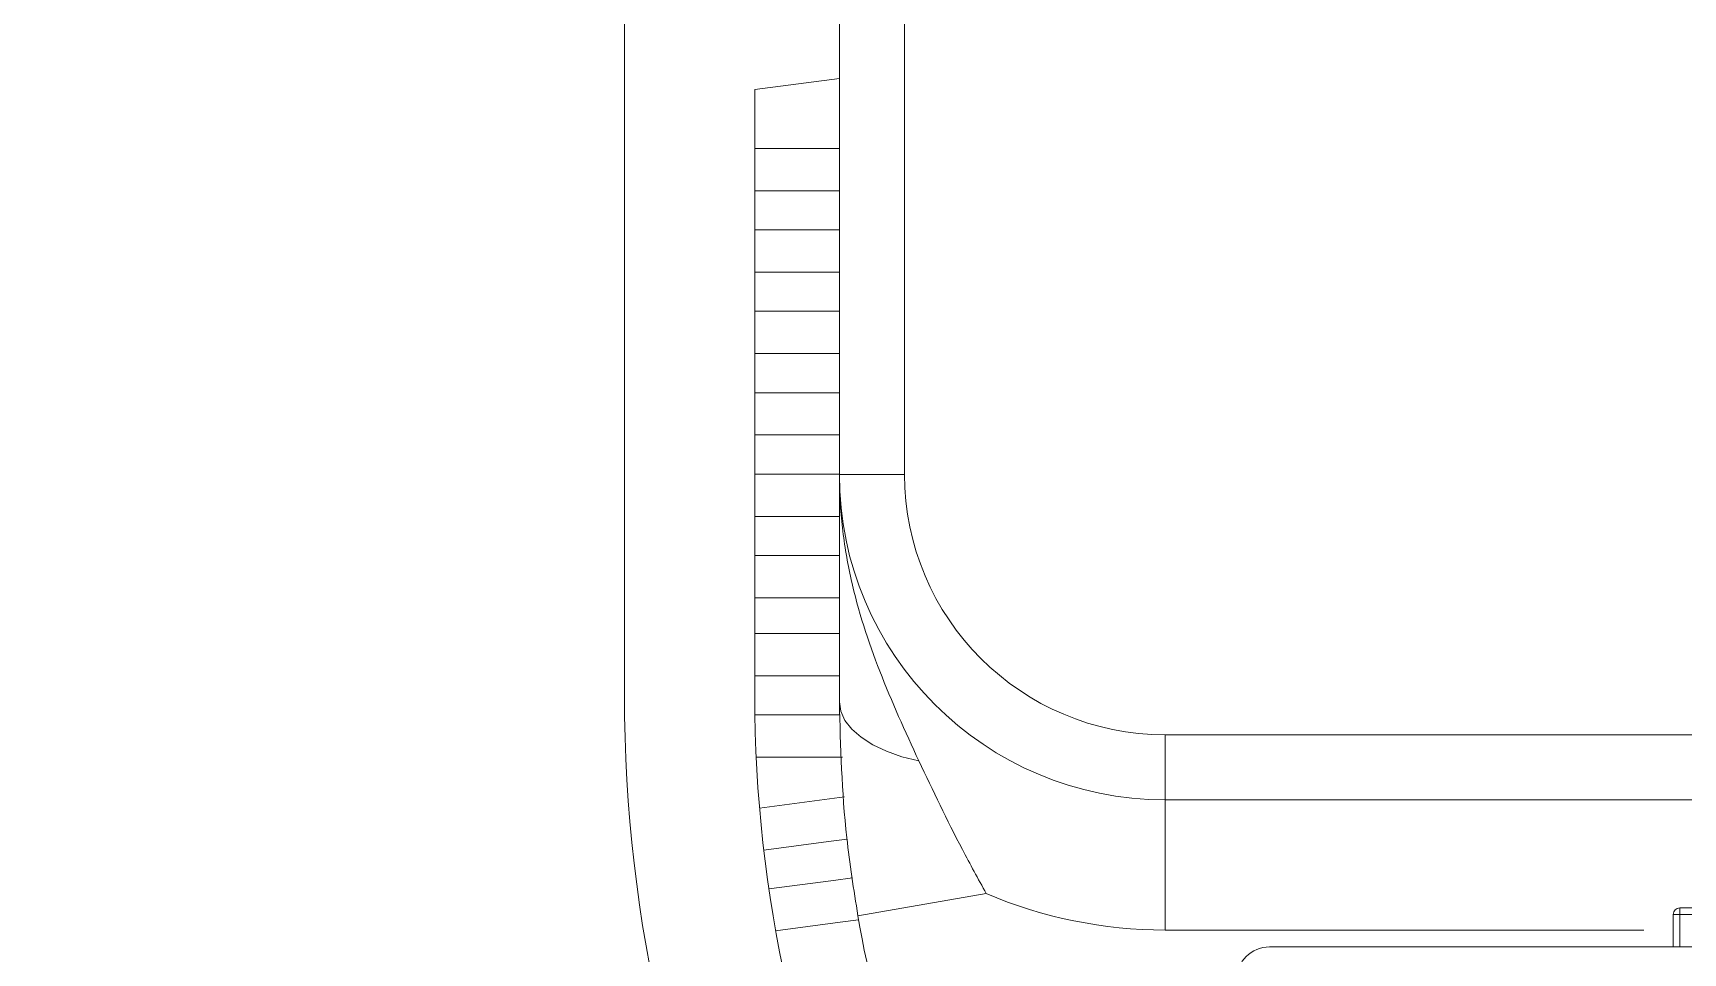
# Model space of a CAD drawing. Header units: inches. Extents: x 0.54 to 10.46, y 0.74 to 7.76.
# Drawn here: x 7.8813 to 8.3244, y 5.1107 to 5.3579 of the extents above; entities that cross this region are included whole.
import ezdxf

# ---------------------------------------------------------------- set-up
doc = ezdxf.new("R2010")
doc.units = ezdxf.units.IN
doc.header["$MEASUREMENT"] = 0
doc.layers.add('BG', color=7, linetype='Continuous')
doc.layers.add('MCG-INT-4FT', color=7, linetype='Continuous')

# ---------------------------------------------------------------- blocks, each defined once
blk = doc.blocks.new('block 2')
at = {"layer": 'BG', "true_color": 0xffffff}
h = blk.add_hatch(color=7, dxfattribs=at)
h.dxf.hatch_style = 2
edge = h.paths.add_edge_path()
edge.add_spline(control_points=[(10.29599, 0.90612), (10.29599, 0.90612), (0.87112, 0.90612), (0.87112, 0.90612), (0.87016, 0.90612), (0.86938, 0.90689), (0.86938, 0.90785), (0.86938, 0.90785), (0.86938, 7.59215), (0.86938, 7.59215), (0.86938, 7.59311), (0.87016, 7.59389), (0.87112, 7.59389), (0.87112, 7.59389), (10.29599, 7.59389), (10.29599, 7.59389), (10.29696, 7.59389), (10.29773, 7.59311), (10.29773, 7.59215), (10.29773, 7.59215), (10.29773, 0.90785), (10.29773, 0.90785), (10.29773, 0.90689), (10.29696, 0.90612), (10.29599, 0.90612)], knot_values=[0, 0, 0, 0, 1, 1, 1, 2, 2, 2, 3, 3, 3, 4, 4, 4, 5, 5, 5, 6, 6, 6, 7, 7, 7, 8, 8, 8, 8], degree=3, periodic=1)
h.paths.add_polyline_path([(0.87286, 0.90959), (10.29426, 0.90959), (10.29426, 7.59042), (0.87286, 7.59042)])
at = {"layer": 'BG', "lineweight": 0}
blk.add_open_spline([(10.29599, 0.90612), (10.29599, 0.90612), (0.87112, 0.90612), (0.87112, 0.90612), (0.87016, 0.90612), (0.86938, 0.90689), (0.86938, 0.90785), (0.86938, 0.90785), (0.86938, 7.59215), (0.86938, 7.59215), (0.86938, 7.59311), (0.87016, 7.59389), (0.87112, 7.59389), (0.87112, 7.59389), (10.29599, 7.59389), (10.29599, 7.59389), (10.29696, 7.59389), (10.29773, 7.59311), (10.29773, 7.59215), (10.29773, 7.59215), (10.29773, 0.90785), (10.29773, 0.90785), (10.29773, 0.90689), (10.29696, 0.90612), (10.29599, 0.90612)], degree=3, knots=[0, 0, 0, 0, 1, 1, 1, 2, 2, 2, 3, 3, 3, 4, 4, 4, 5, 5, 5, 6, 6, 6, 7, 7, 7, 8, 8, 8, 8], dxfattribs=at)
blk = doc.blocks.new('block 62')
at = {"layer": 'BG', "true_color": 0xffffff}
h = blk.add_hatch(color=7, dxfattribs=at)
h.dxf.hatch_style = 2
edge = h.paths.add_edge_path()
edge.add_spline(control_points=[(10.46309, 0.739), (10.46309, 0.739), (0.53691, 0.739), (0.53691, 0.739), (0.53595, 0.739), (0.53517, 0.73978), (0.53517, 0.74074), (0.53517, 0.74074), (0.53517, 7.75926), (0.53517, 7.75926), (0.53517, 7.76022), (0.53595, 7.761), (0.53691, 7.761), (0.53691, 7.761), (10.46309, 7.761), (10.46309, 7.761), (10.46406, 7.761), (10.46483, 7.76022), (10.46483, 7.75926), (10.46483, 7.75926), (10.46483, 0.74074), (10.46483, 0.74074), (10.46483, 0.73978), (10.46406, 0.739), (10.46309, 0.739)], knot_values=[0, 0, 0, 0, 1, 1, 1, 2, 2, 2, 3, 3, 3, 4, 4, 4, 5, 5, 5, 6, 6, 6, 7, 7, 7, 8, 8, 8, 8], degree=3, periodic=1)
h.paths.add_polyline_path([(0.53864, 0.74248), (10.46136, 0.74248), (10.46136, 7.75752), (0.53864, 7.75752)])
at = {"layer": 'BG', "lineweight": 0}
blk.add_open_spline([(10.46309, 0.739), (10.46309, 0.739), (0.53691, 0.739), (0.53691, 0.739), (0.53595, 0.739), (0.53517, 0.73978), (0.53517, 0.74074), (0.53517, 0.74074), (0.53517, 7.75926), (0.53517, 7.75926), (0.53517, 7.76022), (0.53595, 7.761), (0.53691, 7.761), (0.53691, 7.761), (10.46309, 7.761), (10.46309, 7.761), (10.46406, 7.761), (10.46483, 7.76022), (10.46483, 7.75926), (10.46483, 7.75926), (10.46483, 0.74074), (10.46483, 0.74074), (10.46483, 0.73978), (10.46406, 0.739), (10.46309, 0.739)], degree=3, knots=[0, 0, 0, 0, 1, 1, 1, 2, 2, 2, 3, 3, 3, 4, 4, 4, 5, 5, 5, 6, 6, 6, 7, 7, 7, 8, 8, 8, 8], dxfattribs=at)
blk = doc.blocks.new('block 140')
at = {"layer": 'MCG-INT-4FT', "color": 7, "lineweight": 5, "true_color": 0xffffff}
blk.add_lwpolyline([(8.09785, 5.34565), (8.07512, 5.34266)], dxfattribs=at)
blk = doc.blocks.new('block 141')
at = {"layer": 'MCG-INT-4FT', "color": 7, "lineweight": 5, "true_color": 0xffffff}
blk.add_lwpolyline([(8.07512, 5.34266), (8.07512, 5.17991)], dxfattribs=at)
blk = doc.blocks.new('block 142')
at = {"layer": 'MCG-INT-4FT', "color": 7, "lineweight": 5, "true_color": 0xffffff}
blk.add_open_spline([(8.07512, 5.17991), (8.07512, 5.07331), (8.12255, 4.97224), (8.20454, 4.90412)], degree=3, dxfattribs=at)
blk = doc.blocks.new('block 154')
at = {"layer": 'MCG-INT-4FT', "color": 7, "lineweight": 5, "true_color": 0xffffff}
blk.add_open_spline([(8.04014, 5.17991), (8.04014, 5.05855), (8.09614, 4.94397), (8.1919, 4.86941)], degree=3, dxfattribs=at)
blk = doc.blocks.new('block 155')
at = {"layer": 'MCG-INT-4FT', "color": 7, "lineweight": 5, "true_color": 0xffffff}
blk.add_lwpolyline([(8.04014, 5.17991), (8.04014, 5.42601)], dxfattribs=at)
blk = doc.blocks.new('block 219')
at = {"layer": 'MCG-INT-4FT', "color": 7, "lineweight": 5, "true_color": 0xffffff}
blk.add_lwpolyline([(8.07512, 5.32683), (8.09785, 5.32683)], dxfattribs=at)
blk = doc.blocks.new('block 220')
at = {"layer": 'MCG-INT-4FT', "color": 7, "lineweight": 5, "true_color": 0xffffff}
blk.add_lwpolyline([(8.07512, 5.31546), (8.09785, 5.31546)], dxfattribs=at)
blk = doc.blocks.new('block 221')
at = {"layer": 'MCG-INT-4FT', "color": 7, "lineweight": 5, "true_color": 0xffffff}
blk.add_lwpolyline([(8.09785, 5.30497), (8.07512, 5.30497)], dxfattribs=at)
blk = doc.blocks.new('block 222')
at = {"layer": 'MCG-INT-4FT', "color": 7, "lineweight": 5, "true_color": 0xffffff}
blk.add_lwpolyline([(8.09785, 5.2936), (8.07512, 5.2936)], dxfattribs=at)
blk = doc.blocks.new('block 223')
at = {"layer": 'MCG-INT-4FT', "color": 7, "lineweight": 5, "true_color": 0xffffff}
blk.add_lwpolyline([(8.07891, 5.12791), (8.09625, 5.1302)], dxfattribs=at)
blk = doc.blocks.new('block 224')
at = {"layer": 'MCG-INT-4FT', "color": 7, "lineweight": 5, "true_color": 0xffffff}
blk.add_lwpolyline([(8.10137, 5.13087), (8.09625, 5.1302)], dxfattribs=at)
blk = doc.blocks.new('block 225')
at = {"layer": 'MCG-INT-4FT', "color": 7, "lineweight": 5, "true_color": 0xffffff}
blk.add_lwpolyline([(8.09809, 5.11898), (8.103, 5.11962)], dxfattribs=at)
blk = doc.blocks.new('block 226')
at = {"layer": 'MCG-INT-4FT', "color": 7, "lineweight": 5, "true_color": 0xffffff}
blk.add_lwpolyline([(8.08073, 5.11669), (8.09809, 5.11898)], dxfattribs=at)
blk = doc.blocks.new('block 227')
at = {"layer": 'MCG-INT-4FT', "color": 7, "lineweight": 5, "true_color": 0xffffff}
blk.add_lwpolyline([(8.09785, 5.19653), (8.07512, 5.19653)], dxfattribs=at)
blk = doc.blocks.new('block 228')
at = {"layer": 'MCG-INT-4FT', "color": 7, "lineweight": 5, "true_color": 0xffffff}
blk.add_lwpolyline([(8.07515, 5.18516), (8.09785, 5.18516)], dxfattribs=at)
blk = doc.blocks.new('block 236')
at = {"layer": 'MCG-INT-4FT', "color": 7, "lineweight": 5, "true_color": 0xffffff}
blk.add_lwpolyline([(8.09924, 5.15264), (8.0764, 5.14964)], dxfattribs=at)
blk = doc.blocks.new('block 237')
at = {"layer": 'MCG-INT-4FT', "color": 7, "lineweight": 5, "true_color": 0xffffff}
blk.add_lwpolyline([(8.09488, 5.14061), (8.0999, 5.14127)], dxfattribs=at)
blk = doc.blocks.new('block 238')
at = {"layer": 'MCG-INT-4FT', "color": 7, "lineweight": 5, "true_color": 0xffffff}
blk.add_lwpolyline([(8.09488, 5.14061), (8.07754, 5.13832)], dxfattribs=at)
blk = doc.blocks.new('block 286')
at = {"layer": 'MCG-INT-4FT', "color": 7, "lineweight": 5, "true_color": 0xffffff}
blk.add_lwpolyline([(8.07512, 5.2831), (8.09785, 5.2831)], dxfattribs=at)
blk = doc.blocks.new('block 287')
at = {"layer": 'MCG-INT-4FT', "color": 7, "lineweight": 5, "true_color": 0xffffff}
blk.add_lwpolyline([(8.07512, 5.27174), (8.09785, 5.27174)], dxfattribs=at)
blk = doc.blocks.new('block 288')
at = {"layer": 'MCG-INT-4FT', "color": 7, "lineweight": 5, "true_color": 0xffffff}
blk.add_lwpolyline([(8.09785, 5.26124), (8.07512, 5.26124)], dxfattribs=at)
blk = doc.blocks.new('block 289')
at = {"layer": 'MCG-INT-4FT', "color": 7, "lineweight": 5, "true_color": 0xffffff}
blk.add_lwpolyline([(8.09785, 5.24988), (8.07512, 5.24988)], dxfattribs=at)
blk = doc.blocks.new('block 290')
at = {"layer": 'MCG-INT-4FT', "color": 7, "lineweight": 5, "true_color": 0xffffff}
blk.add_lwpolyline([(8.07512, 5.23938), (8.09785, 5.23938)], dxfattribs=at)
blk = doc.blocks.new('block 291')
at = {"layer": 'MCG-INT-4FT', "color": 7, "lineweight": 5, "true_color": 0xffffff}
blk.add_lwpolyline([(8.09785, 5.21752), (8.07512, 5.21752)], dxfattribs=at)
blk = doc.blocks.new('block 292')
at = {"layer": 'MCG-INT-4FT', "color": 7, "lineweight": 5, "true_color": 0xffffff}
blk.add_lwpolyline([(8.09785, 5.20615), (8.07512, 5.20615)], dxfattribs=at)
blk = doc.blocks.new('block 293')
at = {"layer": 'MCG-INT-4FT', "color": 7, "lineweight": 5, "true_color": 0xffffff}
blk.add_lwpolyline([(8.07512, 5.22801), (8.09785, 5.22801)], dxfattribs=at)
blk = doc.blocks.new('block 294')
at = {"layer": 'MCG-INT-4FT', "color": 7, "lineweight": 5, "true_color": 0xffffff}
blk.add_lwpolyline([(8.09804, 5.17466), (8.07515, 5.17466)], dxfattribs=at)
blk = doc.blocks.new('block 295')
at = {"layer": 'MCG-INT-4FT', "color": 7, "lineweight": 5, "true_color": 0xffffff}
blk.add_lwpolyline([(8.0755, 5.1633), (8.09866, 5.1633)], dxfattribs=at)
blk = doc.blocks.new('block 297')
at = {"layer": 'MCG-INT-4FT', "color": 7, "lineweight": 5, "true_color": 0xffffff}
blk.add_open_spline([(8.07515, 5.18516), (8.07513, 5.18341), (8.07512, 5.18166), (8.07512, 5.17991)], degree=3, dxfattribs=at)
blk = doc.blocks.new('block 386')
at = {"layer": 'MCG-INT-4FT', "color": 7, "lineweight": 5, "true_color": 0xffffff}
blk.add_lwpolyline([(8.18531, 5.16932), (8.68203, 5.16932)], dxfattribs=at)
blk = doc.blocks.new('block 387')
at = {"layer": 'MCG-INT-4FT', "color": 7, "lineweight": 5, "true_color": 0xffffff}
blk.add_open_spline([(8.11534, 5.23928), (8.11534, 5.20064), (8.14667, 5.16932), (8.18531, 5.16932)], degree=3, dxfattribs=at)
blk = doc.blocks.new('block 388')
at = {"layer": 'MCG-INT-4FT', "color": 7, "lineweight": 5, "true_color": 0xffffff}
blk.add_lwpolyline([(8.11534, 5.56277), (8.11534, 5.23928)], dxfattribs=at)
blk = doc.blocks.new('block 398')
at = {"layer": 'MCG-INT-4FT', "color": 7, "lineweight": 5, "true_color": 0xffffff}
blk.add_lwpolyline([(8.68203, 5.15183), (8.18531, 5.15183)], dxfattribs=at)
blk = doc.blocks.new('block 399')
at = {"layer": 'MCG-INT-4FT', "color": 7, "lineweight": 5, "true_color": 0xffffff}
blk.add_lwpolyline([(8.18531, 5.16932), (8.18531, 5.15183)], dxfattribs=at)
blk = doc.blocks.new('block 400')
at = {"layer": 'MCG-INT-4FT', "color": 7, "lineweight": 5, "true_color": 0xffffff}
blk.add_lwpolyline([(8.09785, 5.23928), (8.11534, 5.23928)], dxfattribs=at)
blk = doc.blocks.new('block 401')
at = {"layer": 'MCG-INT-4FT', "color": 7, "lineweight": 5, "true_color": 0xffffff}
blk.add_lwpolyline([(8.09785, 5.23928), (8.09785, 5.56277)], dxfattribs=at)
blk = doc.blocks.new('block 402')
at = {"layer": 'MCG-INT-4FT', "color": 7, "lineweight": 5, "true_color": 0xffffff}
blk.add_open_spline([(8.09785, 5.23928), (8.09785, 5.19098), (8.13701, 5.15183), (8.18531, 5.15183)], degree=3, dxfattribs=at)
blk = doc.blocks.new('block 412')
at = {"layer": 'MCG-INT-4FT', "color": 7, "lineweight": 5, "true_color": 0xffffff}
blk.add_open_spline([(8.09785, 5.23928), (8.09785, 5.2392), (8.09785, 5.23912), (8.09785, 5.23904), (8.09786, 5.23432), (8.09814, 5.22959), (8.09868, 5.22489), (8.09922, 5.22024), (8.1, 5.21562), (8.10102, 5.21106), (8.1029, 5.20265), (8.10556, 5.19443), (8.10869, 5.18639), (8.11187, 5.17823), (8.11553, 5.17025), (8.11919, 5.16228)], degree=3, knots=[0, 0, 0, 0, 1, 1, 1, 2, 2, 2, 3, 3, 3, 4, 4, 4, 5, 5, 5, 5], dxfattribs=at)
blk = doc.blocks.new('block 413')
at = {"layer": 'MCG-INT-4FT', "color": 7, "lineweight": 5, "true_color": 0xffffff}
blk.add_lwpolyline([(8.18531, 5.15183), (8.18531, 5.11685)], dxfattribs=at)
blk = doc.blocks.new('block 414')
at = {"layer": 'MCG-INT-4FT', "color": 7, "lineweight": 5, "true_color": 0xffffff}
blk.add_open_spline([(8.13727, 5.12667), (8.15246, 5.12019), (8.1688, 5.11685), (8.18531, 5.11685)], degree=3, dxfattribs=at)
blk = doc.blocks.new('block 415')
at = {"layer": 'MCG-INT-4FT', "color": 7, "lineweight": 5, "true_color": 0xffffff}
blk.add_open_spline([(8.11919, 5.16228), (8.12295, 5.15436), (8.1267, 5.14645), (8.13086, 5.13851), (8.13293, 5.13457), (8.1351, 5.13062), (8.13727, 5.12667)], degree=3, knots=[0, 0, 0, 0, 1, 1, 1, 2, 2, 2, 2], dxfattribs=at)
blk = doc.blocks.new('block 416')
at = {"layer": 'MCG-INT-4FT', "color": 7, "lineweight": 5, "true_color": 0xffffff}
blk.add_lwpolyline([(8.09785, 5.17816), (8.09823, 5.17565), (8.09934, 5.17319), (8.10117, 5.17083), (8.10367, 5.16864), (8.1068, 5.16664), (8.11048, 5.16489), (8.11464, 5.16343), (8.11919, 5.16228)], dxfattribs=at)
blk = doc.blocks.new('block 417')
at = {"layer": 'MCG-INT-4FT', "color": 7, "lineweight": 5, "true_color": 0xffffff}
blk.add_open_spline([(8.09785, 5.20655), (8.09785, 5.21168), (8.09785, 5.2168), (8.09785, 5.22171), (8.09785, 5.22772), (8.09785, 5.23341), (8.09785, 5.23914), (8.09785, 5.23919), (8.09785, 5.23923), (8.09785, 5.23928)], degree=3, knots=[0, 0, 0, 0, 1, 1, 1, 2, 2, 2, 3, 3, 3, 3], dxfattribs=at)
blk = doc.blocks.new('block 418')
at = {"layer": 'MCG-INT-4FT', "color": 7, "lineweight": 5, "true_color": 0xffffff}
blk.add_lwpolyline([(8.09785, 5.17816), (8.09785, 5.20655)], dxfattribs=at)
blk = doc.blocks.new('block 419')
at = {"layer": 'MCG-INT-4FT', "color": 7, "lineweight": 5, "true_color": 0xffffff}
blk.add_lwpolyline([(8.31386, 5.11685), (8.18531, 5.11685)], dxfattribs=at)
blk = doc.blocks.new('block 421')
at = {"layer": 'MCG-INT-4FT', "color": 7, "lineweight": 5, "true_color": 0xffffff}
blk.add_lwpolyline([(8.10281, 5.12068), (8.13727, 5.12667)], dxfattribs=at)
blk = doc.blocks.new('block 422')
at = {"layer": 'MCG-INT-4FT', "color": 7, "lineweight": 5, "true_color": 0xffffff}
blk.add_open_spline([(8.10281, 5.12068), (8.10171, 5.12772), (8.10061, 5.13476), (8.09984, 5.14166), (8.09845, 5.15415), (8.09815, 5.16616), (8.09785, 5.17816)], degree=3, knots=[0, 0, 0, 0, 1, 1, 1, 2, 2, 2, 2], dxfattribs=at)
blk = doc.blocks.new('block 425')
at = {"layer": 'MCG-INT-4FT', "color": 7, "lineweight": 5, "true_color": 0xffffff}
blk.add_open_spline([(8.10281, 5.12068), (8.11423, 5.05498), (8.14494, 4.99417), (8.19105, 4.94599)], degree=3, dxfattribs=at)
blk = doc.blocks.new('block 1658')
at = {"layer": 'MCG-INT-4FT', "color": 7, "lineweight": 5, "true_color": 0xffffff}
blk.add_open_spline([(8.21329, 5.11231), (8.20846, 5.11231), (8.20454, 5.10839), (8.20454, 5.10356)], degree=3, dxfattribs=at)
blk = doc.blocks.new('block 1659')
at = {"layer": 'MCG-INT-4FT', "color": 7, "lineweight": 5, "true_color": 0xffffff}
blk.add_lwpolyline([(8.65404, 5.11231), (8.21329, 5.11231)], dxfattribs=at)
blk = doc.blocks.new('block 1833')
at = {"layer": 'MCG-INT-4FT', "color": 7, "lineweight": 5, "true_color": 0xffffff}
blk.add_lwpolyline([(8.32348, 5.1228), (8.32348, 5.12105)], dxfattribs=at)
blk = doc.blocks.new('block 1834')
at = {"layer": 'MCG-INT-4FT', "color": 7, "lineweight": 5, "true_color": 0xffffff}
blk.add_lwpolyline([(8.32348, 5.12105), (8.32173, 5.12105)], dxfattribs=at)
blk = doc.blocks.new('block 1835')
at = {"layer": 'MCG-INT-4FT', "color": 7, "lineweight": 5, "true_color": 0xffffff}
blk.add_open_spline([(8.32348, 5.1228), (8.32251, 5.1228), (8.32173, 5.12202), (8.32173, 5.12105)], degree=3, dxfattribs=at)
blk = doc.blocks.new('block 1836')
at = {"layer": 'MCG-INT-4FT', "color": 7, "lineweight": 5, "true_color": 0xffffff}
blk.add_lwpolyline([(8.54386, 5.1228), (8.32348, 5.1228)], dxfattribs=at)
blk = doc.blocks.new('block 1838')
at = {"layer": 'MCG-INT-4FT', "color": 7, "lineweight": 5, "true_color": 0xffffff}
blk.add_lwpolyline([(8.54386, 5.12105), (8.32348, 5.12105)], dxfattribs=at)
blk = doc.blocks.new('block 1839')
at = {"layer": 'MCG-INT-4FT', "color": 7, "lineweight": 5, "true_color": 0xffffff}
blk.add_lwpolyline([(8.32173, 5.12105), (8.32173, 5.11231)], dxfattribs=at)
blk = doc.blocks.new('block 1998')
at = {"layer": 'MCG-INT-4FT', "color": 8, "lineweight": 5, "true_color": 0x808080}
blk.add_lwpolyline([(8.32348, 5.12105), (8.32348, 5.11231)], dxfattribs=at)

msp = doc.modelspace()

# ---------------------------------------------------------------- block references
at = {"layer": 'BG'}
for name in ['block 62', 'block 2']:
    msp.add_blockref(name, (0, 0), dxfattribs=at)
at = {"layer": 'MCG-INT-4FT'}
for name in ['block 401', 'block 388', 'block 155', 'block 140', 'block 141', 'block 219', 'block 220', 'block 221', 'block 222', 'block 286', 'block 287', 'block 288', 'block 289', 'block 290', 'block 400', 'block 402', 'block 412', 'block 417', 'block 387', 'block 293', 'block 291', 'block 292', 'block 418', 'block 227', 'block 297', 'block 228', 'block 154', 'block 142', 'block 294', 'block 416', 'block 422', 'block 386', 'block 399', 'block 295', 'block 415', 'block 236', 'block 398', 'block 413', 'block 238', 'block 237', 'block 223', 'block 224', 'block 421', 'block 414', 'block 1835', 'block 1833', 'block 1836', 'block 226', 'block 225', 'block 425', 'block 1834', 'block 1839', 'block 1838', 'block 1998', 'block 419', 'block 1658', 'block 1659']:
    msp.add_blockref(name, (0, 0), dxfattribs=at)

doc.saveas('drawing.dxf')
